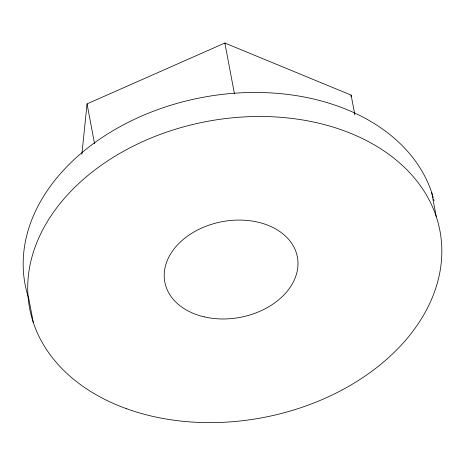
<?xml version="1.0" encoding="UTF-8"?>
<svg xmlns="http://www.w3.org/2000/svg" width="465" height="465" viewBox="0 0 465 465"><rect width="100%" height="100%" fill="white"/><g stroke="black" fill="none" stroke-linecap="round" stroke-linejoin="round"><path stroke-width="0.7" d="M81.886 154.229L87.042 103.881L224.862 43.03L351.127 95.104L354.888 115.006M350.976 96.54L351.127 95.104M431.665 192.434L436.205 216.463M224.862 43.03L234.395 93.506M87.042 103.881L94.564 143.691M33.335 322.646L28.795 298.611A208.791 150.701 -10.7 0 1 184.181 101.463A208.791 150.701 -10.7 0 1 432.531 195.149M432.938 196.521A208.791 150.701 -10.7 0 1 433.334 197.898M433.706 199.282A208.791 150.701 -10.7 0 1 434.06 200.671M204.292 316.886A67.454 48.686 -10.7 0 0 297.577 258.156A67.454 48.686 -10.7 0 0 191.417 233.523A67.454 48.686 -10.7 0 0 204.292 316.886M126.242 408.613A208.791 150.701 -10.7 0 0 441.75 255.43A208.791 150.701 -10.7 0 0 136.321 144.621A208.791 150.701 -10.7 0 0 126.242 408.613"/></g></svg>
